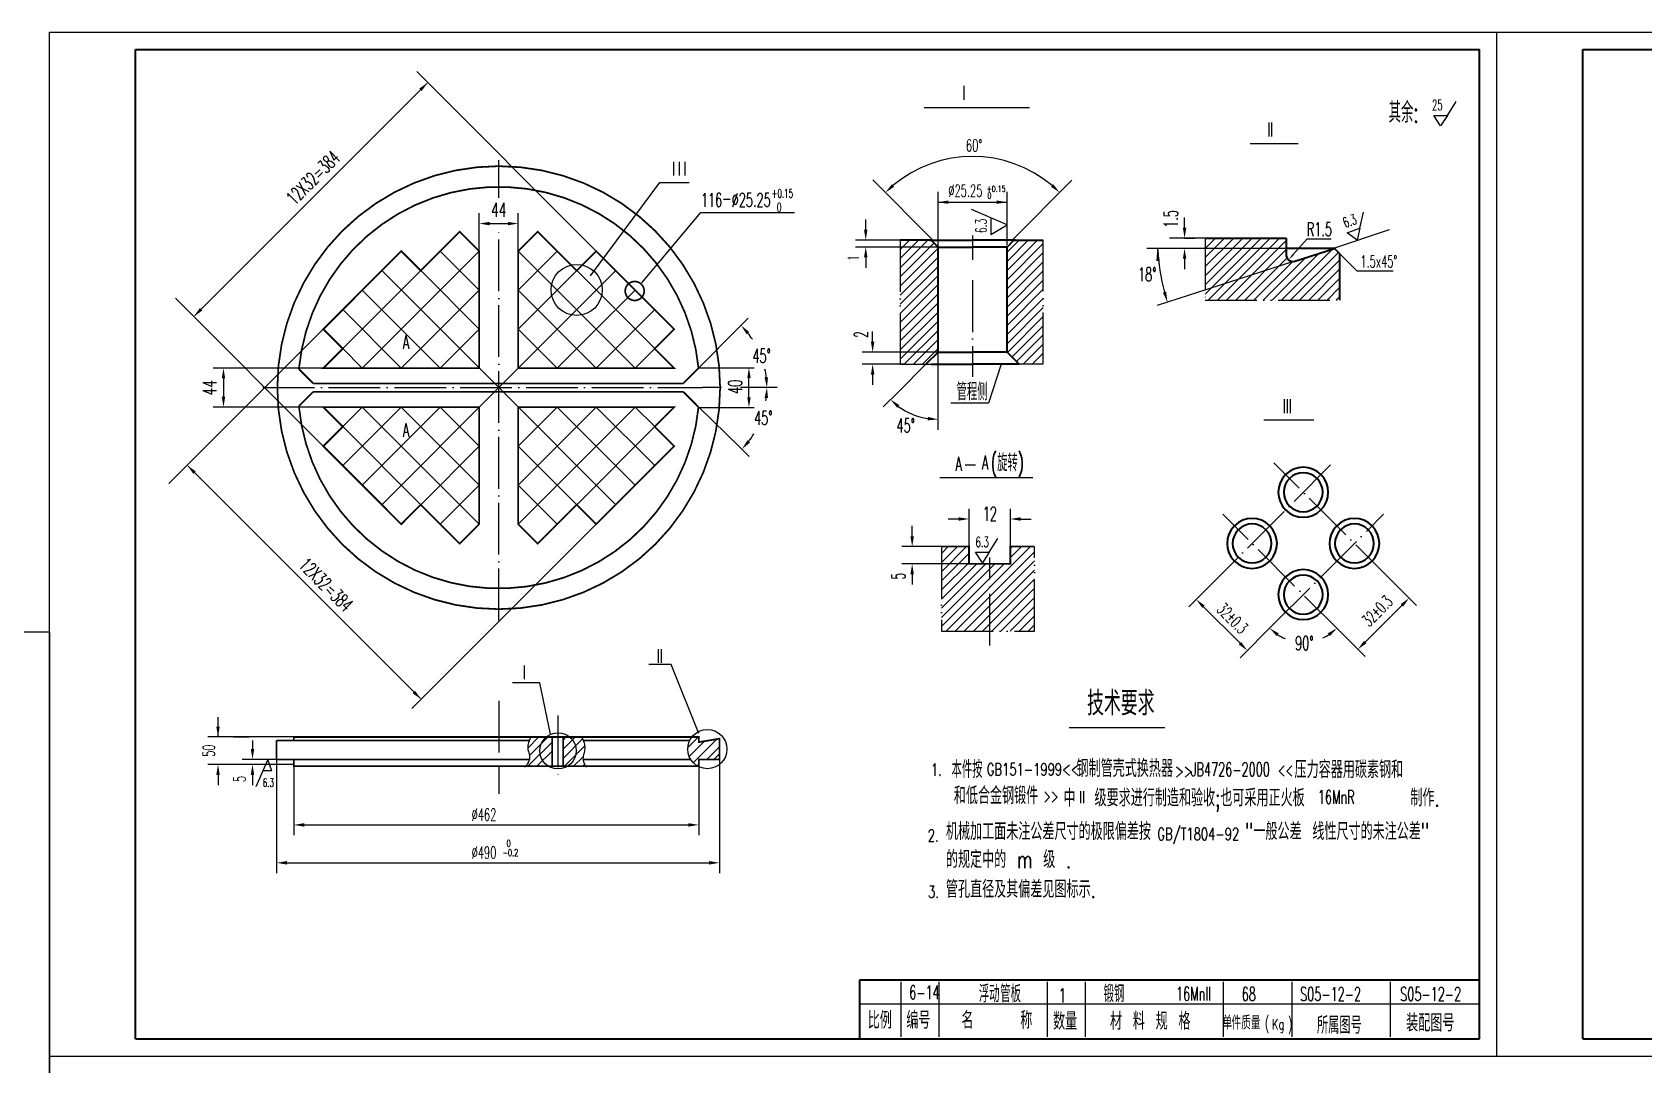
# Model space of a CAD drawing. Extents: x 0 to 2425, y 6 to 1194.
# Drawn here: x 738 to 1205.7, y 300.5 to 600 of the extents above; entities that cross this region are included whole.
import ezdxf
from ezdxf.enums import TextEntityAlignment as Align

# ---------------------------------------------------------------- set-up
doc = ezdxf.new("R2010")
doc.units = 0
doc.header["$MEASUREMENT"] = 0
doc.linetypes.add('SDHS', pattern=[21, 15, -2, 0, -2, 0, -2])
doc.linetypes.add('ZHXS', pattern=[19, 15, -2, 0, -2])
doc.layers.get('0').update_dxf_attribs({"linetype": 'CONTINUOUS'})
for name, color, linetype in [('1', 7, 'ZHXS'), ('2', 7, 'SDHS'), ('4', 7, 'CONTINUOUS'), ('FRAME', 1, 'CONTINUOUS')]:
    doc.layers.add(name, color=color, linetype=linetype)
doc.styles.add('HZ', font='txt', dxfattribs={"width": 0.65, "bigfont": 'hztxt'})
doc.styles.add('HZ1', font='txt', dxfattribs={"width": 0.6, "bigfont": 'hztxt'})

# ---------------------------------------------------------------- blocks, each defined once
blk = doc.blocks.new('C4Z')
for p, q in [((2.5, 3), (5, 7)), ((0.5, 0), (-1.5, 3)), ((-1.5, 3), (2.5, 3)), ((2.5, 3), (0.5, 0))]:
    blk.add_line(p, q)
at = {"style": 'HZ', "width": 0.6}
blk.add_text('6.3', height=3, dxfattribs=at).set_placement((-1.5, 4.5))
blk = doc.blocks.new('*X38')
at = {"color": 0}
for p, q in [((663, 535.72), (670.28, 543)), ((663, 538.37), (667.63, 543)), ((663, 541.02), (664.98, 543)), ((664.34, 518.5), (688.84, 543)), ((683, 539.81), (686.19, 543)), ((683, 542.46), (683.54, 543)), ((663, 533.07), (671, 541.07)), ((663, 530.42), (671, 538.42)), ((663, 519.81), (681.19, 538)), ((663, 522.46), (678.54, 538)), ((663, 525.11), (675.89, 538)), ((663, 527.77), (673.23, 538)), ((666.99, 518.5), (690, 541.51)), ((669.64, 518.5), (690, 538.86)), ((672.3, 518.5), (690, 536.2)), ((674.95, 518.5), (690, 533.55)), ((677.6, 518.5), (690, 530.9)), ((680.25, 518.5), (690, 528.25)), ((682.9, 518.5), (690, 525.6)), ((685.55, 518.5), (690, 522.95)), ((688.21, 518.5), (690, 520.29))]:
    blk.add_line(p, q, dxfattribs=at)
blk = doc.blocks.new('D')
at = {"style": 'HZ'}
for s, height, width, p in [('单  ', 4, 0.7, (2.95, 4.05)), ('件质量', 4, 0.7, (5.59, 4.05)), ('(', 3.5, 0.6, (15.27, 4.16)), ('Kg', 3, 0.7, (17.36, 4.1)), (')', 3.5, 0.6, (22, 3.89))]:
    blk.add_text(s, height=height, dxfattribs=dict(at, width=width)).set_placement(p)
blk = doc.blocks.new('B')
at = {"style": 'HZ1', "width": 0.65}
blk.add_text('所属图号', height=5, dxfattribs=at).set_placement((-21.16, 1))
blk = doc.blocks.new('*X30')
at = {"color": 0}
for p, q in [((356.5, 483.78), (372.72, 500)), ((356.5, 486.43), (370.07, 500)), ((356.5, 489.08), (367.42, 500)), ((356.5, 491.73), (364.77, 500)), ((356.5, 494.39), (362.11, 500)), ((356.5, 497.04), (359.46, 500)), ((356.5, 499.69), (356.81, 500)), ((357.37, 482), (375.37, 500)), ((360.02, 482), (378.02, 500)), ((362.68, 482), (380, 499.32)), ((365.33, 482), (380, 496.67)), ((378.59, 482), (393.39, 496.81)), ((381.24, 482), (395.12, 495.88)), ((367.98, 482), (380.06, 494.08)), ((370.63, 482), (381.69, 493.06)), ((373.28, 482), (385.59, 494.31)), ((375.93, 482), (389.49, 495.56)), ((383.89, 482), (395.5, 493.61)), ((386.54, 482), (395.5, 490.96)), ((389.19, 482), (395.5, 488.31)), ((391.84, 482), (395.5, 485.66)), ((394.5, 482), (395.5, 483))]:
    blk.add_line(p, q, dxfattribs=at)

msp = doc.modelspace()

# ---------------------------------------------------------------- linework, layer by layer
for p, q in [((743, 600), (1584, 600)), ((743, 6), (743, 600)), ((1163, 303), (1163, 600)), ((785.18165, 517.81115), (852.47812, 585.10761)), ((901.66838, 536.50314), (849.58903, 588.58249)), ((996.88548, 578.20456), (1027.38548, 578.20456)), ((1003.4767, 578.20456), (1017.08837, 578.20456)), ((1146.71843, 572.89808), (1144.71843, 575.89808)), ((1144.71843, 575.89808), (1148.71843, 575.89808)), ((1148.71843, 575.89808), (1146.71843, 572.89808)), ((1148.71843, 575.89808), (1151.21843, 579.89808)), ((1091.41964, 567.77567), (1105.41964, 567.77567)), ((999.38548, 539.70456), (981.91533, 557.17471)), ((1022.38548, 539.70456), (1039.73077, 557.04985)), ((900.03828, 529.34333), (920.16964, 556.40516)), ((920.16964, 556.40516), (928.66964, 556.40516)), ((1000.88548, 537.70456), (1000.88548, 553.70456)), ((1020.88548, 538.20456), (1020.88548, 553.70456)), ((867.72725, 536.50314), (867.72725, 547.5)), ((879.04096, 536.50314), (879.04096, 547.5)), ((914.8758, 527.28613), (932.00466, 547.71471)), ((932.00466, 547.71471), (959.21859, 547.71471)), ((1000.88548, 550.70456), (1020.88548, 550.70456)), ((1020.96051, 544.16765), (1010.56051, 548.56765)), ((870.72725, 544.5), (876.04096, 544.5)), ((979.88548, 542.70456), (979.88548, 545.70456)), ((1016.16051, 546.16765), (1016.16051, 541.36765)), ((1016.16051, 541.36765), (1020.96051, 544.16765)), ((1072.41964, 543.27567), (1072.41964, 546.27567)), ((1115.41964, 537.27567), (1131.91964, 542.77567)), ((989.88548, 539.70456), (976.88548, 539.70456)), ((1078.41964, 540.27567), (1068, 540.27567)), ((1072.41964, 540.27567), (1075.41964, 540.27567)), ((1103.88796, 535.49396), (1107.95768, 540.10062)), ((1107.95768, 540.10062), (1110.95768, 540.10062)), ((1110.95768, 540.10062), (1115, 540.10062)), ((867.72725, 536.50314), (833.78613, 502.56202)), ((867.72725, 525.18943), (856.41354, 536.50314)), ((879.04096, 525.18943), (890.35467, 536.50314)), ((879.04096, 536.50314), (912.98209, 502.56202)), ((1000.88548, 537.70456), (976.88548, 537.70456)), ((979.88548, 534.70456), (979.88548, 531.70456)), ((1069.41964, 537.27567), (1061.5, 537.27567)), ((1103.41964, 533.27567), (1064.41964, 520.77567)), ((1101.91964, 537.27567), (1069.41964, 537.27567)), ((1072.41964, 534.27567), (1072.41964, 531.27567)), ((1102, 537), (1102, 535.56129)), ((1103.79796, 535.49396), (1103.97796, 535.49396)), ((1103.88796, 535.40396), (1103.88796, 535.58396)), ((1104.60955, 533.65644), (1115.91964, 537.27567)), ((1117.41964, 535.77567), (1122.41964, 530.77567)), ((850.75669, 530.84629), (828.12927, 508.21887)), ((873.38411, 496.90516), (839.44298, 530.84629)), ((867.72725, 513.87572), (850.75669, 530.84629)), ((873.38411, 496.90516), (907.32523, 530.84629)), ((879.04096, 513.87572), (896.01152, 530.84629)), ((896.01152, 530.84629), (918.63894, 508.21887)), ((1122.41964, 530.77567), (1132.91964, 530.77567)), ((856.41354, 502.56202), (833.78613, 525.18943)), ((867.72725, 525.18943), (845.09983, 502.56202)), ((879.04096, 525.18943), (901.66838, 502.56202)), ((890.35467, 502.56202), (912.98209, 525.18943)), ((822.47242, 479.9346), (779.58546, 522.82156)), ((845.09983, 502.56202), (828.12927, 519.53258)), ((901.66838, 502.56202), (918.63894, 519.53258)), ((945.81414, 517.0829), (943.07459, 514.32555)), ((822.47242, 513.87572), (777.68111, 469.08442)), ((867.72725, 513.87572), (856.41354, 502.56202)), ((879.04096, 513.87572), (890.35467, 502.56202)), ((943.07459, 514.32555), (931.5, 502.67575)), ((981.89297, 510.20456), (981.89297, 513.20456)), ((833.78613, 502.56202), (828.12927, 508.21887)), ((912.98209, 502.56202), (918.63894, 508.21887)), ((1000.88548, 507.20456), (978.89297, 507.20456)), ((1000.88548, 490.9205), (1000.88548, 507.20456)), ((822.47242, 502.56202), (790.5, 502.56202)), ((931.5, 502.67575), (942.5, 502.67575)), ((942.5, 502.67575), (947.5, 502.67575)), ((991.06257, 503.70456), (978.89297, 503.70456)), ((981.89297, 500.70456), (981.89297, 497.70456)), ((989.34976, 495.71118), (997.37259, 503.70456)), ((989.88548, 503.70456), (998.88548, 503.70456)), ((1019.10547, 503.4775), (1015.53394, 492.36555)), ((1031.38548, 503.70456), (1024.39838, 503.70456)), ((793.5, 499.56202), (793.5, 494.24831)), ((873.38411, 496.90516), (839.44298, 462.96404)), ((873.38411, 496.90516), (907.32523, 462.96404)), ((938, 496.90516), (932.5, 496.90516)), ((954.21034, 496.90516), (943.5, 496.90516)), ((946, 494.13457), (946, 499.67575)), ((822.47242, 491.24831), (790.5, 491.24831)), ((845.09983, 491.24831), (828.12927, 474.27774)), ((833.78613, 491.24831), (828.12927, 485.59145)), ((856.41354, 491.24831), (833.78613, 468.62089)), ((867.72725, 457.30718), (833.78613, 491.24831)), ((867.72725, 468.62089), (845.09983, 491.24831)), ((867.72725, 479.9346), (856.41354, 491.24831)), ((879.04096, 468.62089), (901.66838, 491.24831)), ((879.04096, 457.30718), (912.98209, 491.24831)), ((879.04096, 479.9346), (890.35467, 491.24831)), ((890.35467, 491.24831), (912.98209, 468.62089)), ((901.66838, 491.24831), (918.63894, 474.27774)), ((912.98209, 491.24831), (918.63894, 485.59145)), ((931.5, 491.13457), (942.5, 491.13457)), ((943.27952, 479.69288), (931.51234, 491.14812)), ((942.5, 491.13457), (947.5, 491.13457)), ((984.93899, 491.3166), (989.34976, 495.71118)), ((1015.53394, 492.36555), (1004.61594, 492.36555)), ((1000.88548, 484.69416), (1000.88548, 490.9205)), ((1095.41964, 487.55216), (1109.91964, 487.55216)), ((850.75669, 462.96404), (828.12927, 485.59145)), ((896.01152, 462.96404), (918.63894, 485.59145)), ((867.72725, 479.9346), (850.75669, 462.96404)), ((879.04096, 479.9346), (896.01152, 462.96404)), ((946.10005, 476.94712), (943.27952, 479.69288)), ((783.27731, 474.09483), (850.57377, 406.79836)), ((1008.78253, 474.52657), (1011.77343, 474.52657)), ((867.72725, 468.62089), (856.41354, 457.30718)), ((879.04096, 468.62089), (890.35467, 457.30718)), ((1001.35767, 470.801), (1028.35767, 470.801)), ((1006.85767, 458.801), (1003.85767, 458.801)), ((1009.85767, 450.801), (1009.85767, 461.801)), ((1021.85767, 450.801), (1021.85767, 461.801)), ((1024.85767, 458.801), (1027.85767, 458.801)), ((901.66838, 457.30718), (848.18468, 403.82349)), ((993.35767, 453.801), (993.35767, 456.801)), ((1001.85767, 450.801), (990.35767, 450.801)), ((1009.85767, 445.801), (990.35767, 445.801)), ((993.35767, 442.801), (993.35767, 439.801)), ((1082.82145, 442.5284), (1073.66345, 433.3704)), ((1132.71316, 440.71314), (1139.69622, 433.73008)), ((1077.90609, 433.3704), (1088.5127, 422.7638)), ((1124.84698, 423.12348), (1135.45358, 433.73008)), ((743, 426), (391.8173, 426)), ((743, 426), (743, 6)), ((1098.15706, 428.16552), (1088.5127, 418.52116)), ((1115.7426, 427.98522), (1116.61419, 427.11363)), ((1117.86392, 425.8639), (1124.84698, 418.88084)), ((923.41964, 416.57634), (916.91964, 416.57634)), ((931.41964, 396.57634), (923.41964, 416.57634)), ((885.3328, 411.30068), (877.3328, 411.30068)), ((888.44266, 396.34973), (885.3328, 411.30068)), ((791.91964, 395.57634), (791.91964, 401.30068)), ((1038.96516, 398.34258), (1066.6619, 398.34258)), ((798.91964, 395.57634), (788.91964, 395.57634)), ((796.41964, 395.57634), (800.91964, 395.57634)), ((813.91964, 395.57634), (798.91964, 395.57634)), ((801.91964, 394.57634), (801.91964, 391.57634)), ((808.91964, 389.07634), (798.91964, 389.07634)), ((806.41964, 389.07634), (802.91964, 381.07634)), ((807.52865, 385.74931), (806.41964, 389.07634)), ((808.91964, 389.07634), (808.91964, 356.07634)), ((937.41964, 389.07634), (937.41964, 356.07634)), ((798.91964, 387.57634), (788.91964, 387.57634)), ((791.91964, 384.57634), (791.91964, 381.57634)), ((813.91964, 387.57634), (798.91964, 387.57634)), ((801.91964, 384.57634), (801.91964, 381.57634)), ((807.52865, 385.74931), (804.96407, 385.74931)), ((813.91964, 387.57634), (813.91964, 367.07634)), ((931.41964, 387.57634), (931.41964, 367.07634)), ((816.91964, 370.07634), (928.41964, 370.07634)), ((811.91964, 359.07634), (934.41964, 359.07634)), ((990.07672, 324.53775), (990.07672, 308.59039)), ((1001.07672, 324.53775), (1001.07672, 308.59039)), ((1032.57672, 324.53775), (1032.57672, 308.59039)), ((1043.57672, 324.53775), (1043.57672, 308.59039)), ((1083.57672, 324.53775), (1083.57672, 308.59039)), ((1103.57672, 324.53775), (1103.57672, 308.59039)), ((1132.07672, 324.53775), (1132.07672, 308.59039)), ((1157.91964, 318.03775), (978.07672, 318.03775)), ((743, 303), (1584, 303))]:
    msp.add_line(p, q)
at = {"color": 0}
for p, q in [((989.88548, 536.99893), (992.59111, 539.70456)), ((989.88548, 534.34728), (995.24276, 539.70456)), ((989.88548, 531.69563), (997.89441, 539.70456)), ((989.88548, 539.65058), (989.93946, 539.70456)), ((989.88548, 529.04398), (999.71577, 538.87427)), ((1020.88548, 536.17913), (1024.41092, 539.70456)), ((1020.88548, 533.52748), (1027.06257, 539.70456)), ((1020.88548, 530.87583), (1029.71422, 539.70456)), ((1020.88548, 528.22418), (1031.38548, 538.72418)), ((989.88548, 526.39233), (1000.88548, 537.39233)), ((989.88548, 523.74068), (1000.88548, 534.74068)), ((1020.88548, 525.57253), (1031.38548, 536.07253)), ((1020.88548, 522.92087), (1031.38548, 533.42087)), ((989.88548, 521.08903), (1000.88548, 532.08903)), ((989.88548, 518.43738), (1000.88548, 529.43738)), ((1020.88548, 520.26922), (1031.38548, 530.76922)), ((989.88548, 515.78573), (1000.88548, 526.78573)), ((989.88548, 513.13408), (1000.88548, 524.13408)), ((1020.88548, 517.61757), (1031.38548, 528.11757)), ((1020.88548, 514.96592), (1031.38548, 525.46592)), ((989.88548, 510.48243), (1000.88548, 521.48243)), ((1000.83195, 521.42889), (1000.88548, 521.48243)), ((1020.88548, 512.31427), (1031.38548, 522.81427)), ((1020.88548, 509.66262), (1031.38548, 520.16262)), ((989.88548, 507.83078), (1000.88548, 518.83078)), ((989.88548, 505.17913), (1000.88548, 516.17913)), ((1020.98246, 507.10794), (1031.38548, 517.51097)), ((1022.31072, 505.78456), (1031.38548, 514.85932)), ((991.06257, 503.70456), (1000.88548, 513.52748)), ((993.71422, 503.70456), (1000.88548, 510.87583)), ((1000.7869, 513.42889), (1000.88548, 513.52748)), ((1023.63898, 504.46117), (1031.38548, 512.20767)), ((996.36587, 503.70456), (1000.88548, 508.22418)), ((1025.53402, 503.70456), (1031.38548, 509.55602)), ((1028.18567, 503.70456), (1031.38548, 506.90437)), ((881.82918, 392.37521), (885.03031, 395.57634)), ((881.83361, 387.07634), (888.86954, 394.11228)), ((882.30017, 390.19455), (887.68196, 395.57634)), ((892.09133, 392.03077), (895.63691, 395.57634)), ((892.09133, 394.68242), (892.98526, 395.57634)), ((892.09133, 389.37912), (897.72958, 395.01736)), ((892.44021, 387.07634), (898.31326, 392.94939)), ((928.23375, 392.48948), (931.32061, 395.57634)), ((928.6487, 389.90443), (933.10081, 394.35654)), ((929.8393, 388.09503), (936.70081, 394.95654)), ((884.48526, 387.07634), (888.86954, 391.46063)), ((895.09186, 387.07634), (897.86137, 389.84585)), ((933.82061, 389.07634), (937.41964, 392.67537)), ((935.83712, 389.07634), (937.41964, 390.65886)), ((897.74351, 387.07634), (898.30849, 387.64132)), ((930.83712, 387.07634), (931.41964, 387.65886))]:
    msp.add_line(p, q, dxfattribs=at)
for points, format in [([(1103.88796, 535.40396, 0.5, 0, 0), (1102.55084, 533.96789, 0, 0, 0)], "xyseb"), ([(857.5, 509.1295, 0, 0.5, 0), (853.5, 509.1295, 0, 0, 0), (849, 509.1295, 0, 0, 0), (849, 502.6295, 0, 0, 0)], "xyseb"), ([(857.5, 484.68083, 0, 0.5, 0), (853.5, 484.68083, 0, 0, 0), (849, 484.68083, 0, 0, 0), (849, 491.18083, 0, 0, 0)], "xyseb"), ([(882.8328, 395.80068, 0.070249417), (882.01948, 393.9724, 0.083740549), (881.8328, 392.30068, 0.07384185), (882.1004, 391.00256, -0.080025866), (882.3328, 389.80068, -0.124370369), (882.01343, 388.34642, -0.094592893), (880.8328, 386.80068)], "xyb"), ([(897.3328, 395.80068, -0.060553993), (898.13517, 393.89896, -0.077793871), (898.3328, 392.30068, -0.071584275), (898.04932, 390.699, 0.082424325), (897.8328, 389.30068, 0.092677112), (898.04985, 388.20563, 0.064039469), (898.8328, 386.80068)], "xyb")]:
    msp.add_lwpolyline(points, format=format)
for centre, radius in [((896, 525.25126), 7.41077), ((933.91964, 392.07634), 5.70088), ((890.5828, 391.55068), 5.25463)]:
    msp.add_circle(centre, radius)
for centre, radius, start, end in [((1010.88548, 528.20456), 35.77709, 49.8058058, 130.1941942), ((1125.25964, 540.27567), 60.72656, 182.8308011, 194.9405198), ((925.76666, 496.90516), 25.44368, 33.4460515, 38.4260144), ((925.76666, 496.90516), 25.44368, 6.7595207, 12.0992701), ((925.59853, 496.90516), 25.61181, 351.3747388, 353.2849043), ((1000.88548, 507.20456), 19.5104, 233.7133953, 261.1812607), ((925.59853, 496.90516), 25.61181, 322.484684, 328.4041994), ((1106.85968, 436.86814), 13.79496, 237.48484, 247.6660624), ((1106.85968, 436.86814), 13.79496, 294.3667609, 302.51516)]:
    msp.add_arc(centre, radius, start, end)
for points in [[(851.00324, 582.92563), (850.29614, 583.63274), (852.77101, 585.40051)], [(988.13408, 555.16523), (987.45724, 555.90136), (985.58726, 553.50278)], [(1033.63689, 555.16523), (1034.31373, 555.90136), (1036.18371, 553.50278)], [(1003.88548, 550.20456), (1003.88548, 551.20456), (1000.88548, 550.70456)], [(1017.88548, 550.20456), (1017.88548, 551.20456), (1020.88548, 550.70456)], [(870.72725, 545), (870.72725, 544), (867.72725, 544.5)], [(876.04096, 545), (876.04096, 544), (879.04096, 544.5)], [(980.38548, 542.70456), (979.38548, 542.70456), (979.88548, 539.70456)], [(1072.91964, 543.27567), (1071.91964, 543.27567), (1072.41964, 540.27567)], [(980.38548, 534.70456), (979.38548, 534.70456), (979.88548, 537.70456)], [(1065.22988, 533.74439), (1064.23434, 533.65001), (1064.44898, 536.68381)], [(1072.91964, 534.27567), (1071.91964, 534.27567), (1072.41964, 537.27567)], [(1067.06576, 524.76018), (1066.10623, 524.47857), (1067.43081, 521.74078)], [(787.36363, 519.28602), (786.65653, 519.99313), (784.88876, 517.51826)], [(945.32682, 512.38519), (946.07223, 513.0518), (943.6997, 514.95472)], [(982.39297, 510.20456), (981.39297, 510.20456), (981.89297, 507.20456)], [(793, 499.56202), (794, 499.56202), (793.5, 502.56202)], [(946.5, 499.67575), (945.5, 499.67575), (946, 502.67575)], [(982.39297, 500.70456), (981.39297, 500.70456), (981.89297, 503.70456)], [(950.53434, 499.87047), (951.5326, 499.92942), (951.21034, 496.90516)], [(950.53549, 493.93959), (951.53378, 493.88103), (951.21034, 496.90516)], [(793, 494.24831), (794, 494.24831), (793.5, 491.24831)], [(946.5, 494.13457), (945.5, 494.13457), (946, 491.13457)], [(989.66477, 491.85697), (989.01273, 491.09879), (987.06421, 493.43401)], [(997.93281, 488.42333), (997.85592, 487.42629), (1000.88548, 487.69416)], [(945.53549, 481.63544), (946.29165, 480.98106), (943.95042, 479.03976)], [(784.75218, 471.91285), (785.45929, 472.61995), (782.98441, 474.38772)], [(1006.85767, 458.301), (1006.85767, 459.301), (1009.85767, 458.801)], [(1024.85767, 458.301), (1024.85767, 459.301), (1021.85767, 458.801)], [(993.85767, 453.801), (992.85767, 453.801), (993.35767, 450.801)], [(993.85767, 442.801), (992.85767, 442.801), (993.35767, 445.801)], [(1077.55254, 433.01685), (1078.25965, 433.72395), (1075.78477, 435.49172)], [(1135.80714, 433.37653), (1135.10003, 434.08363), (1137.5749, 435.8514)], [(1099.75759, 425.62545), (1099.13156, 424.84565), (1097.10517, 427.11363)], [(1113.96177, 425.62545), (1114.5878, 424.84565), (1116.61419, 427.11363)], [(1088.15914, 422.41024), (1088.86625, 423.11735), (1090.63402, 420.64248)], [(1125.20054, 422.76992), (1124.49343, 423.47703), (1122.72566, 421.00216)], [(848.39179, 408.27324), (849.0989, 408.98034), (850.86667, 406.50547)], [(792.41964, 398.57634), (791.41964, 398.57634), (791.91964, 395.57634)], [(802.41964, 392.07634), (801.41964, 392.07634), (801.91964, 389.07634)], [(792.41964, 384.57634), (791.41964, 384.57634), (791.91964, 387.57634)], [(802.41964, 384.57634), (801.41964, 384.57634), (801.91964, 387.57634)], [(816.91964, 369.57634), (816.91964, 370.57634), (813.91964, 370.07634)], [(928.41964, 369.57634), (928.41964, 370.57634), (931.41964, 370.07634)], [(811.91964, 358.57634), (811.91964, 359.57634), (808.91964, 359.07634)], [(934.41964, 358.57634), (934.41964, 359.57634), (937.41964, 359.07634)]]:
    msp.add_solid(points)
at = {"layer": '1'}
for p, q in [((873.38411, 552), (873.38411, 562.90516)), ((873.38411, 429.40516), (873.38411, 542)), ((1010.88548, 541.05476), (1010.88548, 533.93759)), ((1010.88548, 528.04752), (1010.88548, 500.02)), ((804.91964, 496.90516), (932.5, 496.90516)), ((1114.78834, 474.49528), (1082.82145, 442.5284)), ((1132.71316, 440.71314), (1098.32363, 475.10267)), ((1117.86392, 425.8639), (1083.47439, 460.25343)), ((1098.15706, 428.16552), (1130.17131, 460.17977)), ((1015.85767, 422.13908), (1015.85767, 447.63908)), ((873.41964, 406.07634), (873.41964, 379.07634)), ((890.56615, 401.80068), (890.56615, 382.80068))]:
    msp.add_line(p, q, dxfattribs=at)
at = {"layer": '2'}
for p, q in [((989.88548, 539.70456), (989.88548, 503.20456)), ((1031.38548, 503.70456), (1031.38548, 539.70456)), ((1031.38548, 539.70456), (1031.38548, 539.70456)), ((1078.41964, 540.27567), (1078.41964, 522.27567)), ((1078.41964, 522.27567), (1117.41964, 522.27567)), ((1001.85767, 450.801), (1001.85767, 426.301)), ((1028.85767, 426.301), (1028.85767, 450.801)), ((1001.85767, 426.301), (1028.85767, 426.301))]:
    msp.add_line(p, q, dxfattribs=at)
at = {"layer": '4', "lineweight": 35}
for p, q in [((998.88548, 539.70456), (989.88548, 539.70456)), ((998.38548, 539.70456), (1010.88548, 539.70456)), ((1000.88548, 537.70456), (998.88548, 539.70456)), ((1023.38548, 539.70456), (1010.88548, 539.70456)), ((1020.88548, 537.70456), (1022.88548, 539.70456)), ((1022.88548, 539.70456), (1031.38548, 539.70456)), ((1000.88548, 507.20456), (1000.88548, 537.70456)), ((1000.88548, 537.70456), (1010.88548, 537.70456)), ((1020.88548, 537.70456), (1010.88548, 537.70456)), ((1020.88548, 507.20456), (1020.88548, 537.70456)), ((1000.88548, 507.20456), (997.37259, 503.70456)), ((1000.88548, 507.20456), (1010.88548, 507.20456)), ((1020.88548, 507.20456), (1010.88548, 507.20456)), ((1020.88548, 507.20456), (1024.39838, 503.70456)), ((998.88548, 503.70456), (1010.88548, 503.70456)), ((1024.39838, 503.70456), (1010.88548, 503.70456))]:
    msp.add_line(p, q, dxfattribs=at)
at = {"layer": 'FRAME', "lineweight": 35}
for p, q in [((768, 595), (1158, 595)), ((768, 308), (768, 595)), ((1158, 308), (1158, 595)), ((1188, 308), (1188, 595)), ((1188, 595), (1579, 595)), ((1078.41964, 540.27567), (1101.91964, 540.27567)), ((1101.91964, 540.27567), (1101.91964, 535.13942)), ((1115.91964, 537.27567), (1101.91964, 537.27567)), ((1104.15982, 533.51252), (1115.91964, 537.27567)), ((1115.91964, 537.27567), (1117.41964, 535.77567)), ((1117.41964, 535.77567), (1117.41964, 522.27567)), ((978.07672, 325.03775), (978.07672, 308)), ((1157.91964, 325.03775), (978.07672, 325.03775)), ((768, 308), (1158, 308)), ((1188, 308), (1579, 308))]:
    msp.add_line(p, q, dxfattribs=at)
at = {"layer": 'FRAME', "lineweight": 35, "const_width": 0.5}
for points in [[(937.63411, 496.90516, 0.99999997), (809.13411, 496.90516, 0.909496017)], [(931.36122, 502.53697, 0.909496017), (815.38372, 502.29203, 1)], [(809.13411, 496.90516, 1), (937.63411, 496.90516, 0.909496017)], [(815.38372, 491.5183, 0.909496017), (931.36122, 491.27335, 0.954734573)]]:
    msp.add_lwpolyline(points, format="xyb", dxfattribs=at)
for points in [[(867.72725, 502.56202), (867.72725, 536.50314), (862.0704, 542.15999), (850.75669, 530.84629), (845.09983, 536.50314), (822.47242, 513.87572), (828.12927, 508.21887), (822.47242, 502.56202)], [(879.04096, 502.56202), (879.04096, 536.50314), (884.69781, 542.15999), (896.01152, 530.84629), (901.66838, 536.50314), (924.29579, 513.87572), (918.63894, 508.21887), (924.29579, 502.56202)], [(867.72725, 491.24831), (867.72725, 457.30718), (862.0704, 451.65033), (850.75669, 462.96404), (845.09983, 457.30718), (822.47242, 479.9346), (828.12927, 485.59145), (822.47242, 491.24831)], [(879.04096, 491.24831), (879.04096, 457.30718), (884.69781, 451.65033), (896.01152, 462.96404), (901.66838, 457.30718), (924.29579, 479.9346), (918.63894, 485.59145), (924.29579, 491.24831)]]:
    msp.add_lwpolyline(points, close=True, dxfattribs=at)
msp.add_lwpolyline([(910.08957, 524.94895, 1), (915.58957, 524.94895, 1)], format="xyb", close=True, dxfattribs=at)
for points in [[(819.54626, 498.1295), (815.38372, 502.29203)], [(926.95374, 498.1295), (931.5, 502.67575)], [(819.54626, 495.68083), (815.38372, 491.5183)], [(819.54626, 498.1295), (873.5, 498.1295)], [(819.54626, 495.68083), (873.5, 495.68083)], [(926.95374, 498.1295), (873.26821, 498.1295)], [(926.95374, 495.68083), (873.26821, 495.68083)], [(926.95374, 495.68083), (931.5, 491.13457)], [(1015.85767, 445.801), (1009.85767, 445.801), (1009.85767, 450.801), (1001.85767, 450.801)], [(1015.85767, 445.801), (1021.85767, 445.801), (1021.85767, 450.801), (1028.85767, 450.801)], [(808.91964, 394.57634), (808.91964, 389.07634)], [(813.91964, 394.57634), (808.91964, 394.57634)], [(866.91964, 395.57634), (813.91964, 395.57634), (813.91964, 394.57634)], [(813.91964, 394.57634), (882.2215, 394.57634)], [(873.91964, 395.57634), (866.41964, 395.57634)], [(866.91964, 395.57634), (873.91964, 395.57634)], [(873.91964, 395.57634), (931.41964, 395.57634), (931.41964, 394.07634), (937.41964, 395.07634), (937.41964, 389.07634), (931.41964, 389.07634), (931.41964, 387.07634), (873.91964, 387.07634)], [(880.91964, 395.57634), (873.91964, 395.57634)], [(888.86954, 395.26393), (888.86954, 387.07634)], [(892.09133, 395.26393), (892.09133, 387.07634)], [(897.91067, 394.57634), (928.79616, 394.57634)], [(808.91964, 389.07634), (813.91964, 389.07634), (813.91964, 387.07634), (873.91964, 387.07634)], [(813.91964, 389.07634), (882.26843, 389.07634)], [(897.84354, 389.07634), (929.07196, 389.07634)]]:
    msp.add_lwpolyline(points, dxfattribs=at)
at = {"layer": 'FRAME', "lineweight": 35}
for centre, radius, start, end in [((1103.88796, 535.49396), 2, 190.210921, 277.8121778), ((1106.85968, 466.56663), 7.25, 45, 225), ((1106.85968, 466.56662), 5.65, 45.0000052, 224.9999948), ((1106.85968, 466.56663), 7.25, 225, 45), ((1106.85968, 466.56663), 5.65, 225.0000052, 44.9999948), ((1092.01044, 451.71738), 7.25, 45, 225), ((1121.70892, 451.71738), 7.25, 45, 225), ((1092.01044, 451.71738), 5.65, 45.0000052, 224.9999948), ((1092.01044, 451.71738), 7.25, 225, 45), ((1092.01044, 451.71738), 5.65, 225.0000052, 44.9999948), ((1121.70892, 451.71738), 5.65, 45.0000052, 224.9999948), ((1121.70892, 451.71738), 7.25, 225, 45), ((1121.70892, 451.71738), 5.65, 225.0000052, 44.9999948), ((1106.85968, 436.86814), 7.25, 45, 225), ((1106.85968, 436.86814), 5.65, 45.0000052, 224.9999948), ((1106.85968, 436.86814), 7.25, 225, 45), ((1106.85968, 436.86814), 5.65, 225.0000052, 44.9999948)]:
    msp.add_arc(centre, radius, start, end, dxfattribs=at)

# ---------------------------------------------------------------- block references
at = {"rotation": 20.0000000000006}
msp.add_blockref('C4Z', (1122, 539.5), dxfattribs=at)
for name, p in [('*X30', (721.91964, 40.27567)), ('*X38', (338.85767, -92.199)), ('C4Z', (1013.24697, 446.13908)), ('D', (1080.45193, 306.65858)), ('B', (1132, 308.5))]:
    msp.add_blockref(name, p)

# ---------------------------------------------------------------- texts
at = {"style": 'HZ'}
for s, height, width, p in [('I', 4, 0.6, (1007.96584, 580.42889)), (' 其余:', 6, 0.6, (1128.41964, 573.77567)), ('25', 3, 0.6, (1144.21843, 577.39808)), ('II', 4, 0.6, (1096.41964, 569.77567)), ('60%%D', 3.5, 0.6, (1008.96584, 565.42889)), ('I', 4, 0.6, (923.66964, 558.40516)), ('I', 4, 0.6, (925.31769, 558.40516)), ('I', 4, 0.6, (926.96574, 558.40516)), ('116－%%C25.25', 4, 0.6, (932.05524, 549.36109)), ('+0.15', 2.5, 0.6, (952.61952, 552.01373)), ('%%C25.25', 3.5, 0.6, (1003.84144, 552.28534)), ('+0.15', 1.8, 0.6, (1015.01735, 553.68149)), ('0', 1.8, 0.6, (1015.20427, 551.72126)), ('0', 2.5, 0.6, (954.11952, 548.01373)), ('R1.5', 4, 0.6, (1107.89744, 540.85558)), ('1.5x45%%D', 3.5, 0.6, (1123.41964, 531.77567)), ('18%%d', 4, 0.6, (1058.91964, 527.77567)), ('A', 4, 0.6, (845.5, 508.1295)), ('45%%D', 4, 0.6, (947, 504.1295)), ('管程侧', 5, 0.6, (1006.25364, 493.23899)), ('III', 4, 0.6, (1100.95471, 489.55216)), ('A', 4, 0.6, (845.5, 482.6295)), ('45%%d', 4, 0.6, (947.5, 486.1295)), ('45%%D', 4, 0.6, (988.83009, 483.92949)), ('A', 4, 0.6, (1013.58462, 473.19753)), ('(旋转)', 5, 0.6, (1016.21062, 472.63908)), ('A', 4, 0.6, (1005.92119, 472.82364)), ('12', 4, 0.6, (1013.85767, 458.301)), ('90%%d', 4, 0.6, (1104.5, 420.77649)), ('I', 4, 0.6, (880.3328, 412.30068)), ('技术要求', 7, 0.7, (1044.11245, 401.84258)), ('本件按       ', 5, 0.6, (1004.78453, 383.69524)), ('钢制管壳式换热器', 5, 0.7, (1041.06373, 383.9643)), ('JB4726-2000', 4, 0.6, (1074.23304, 384.1779)), ('压力容器用碳素钢和', 5, 0.7, (1104.34552, 383.62961)), ('6.3', 2.5, 0.6, (804.91964, 381.07634)), ('1.', 3.5, 0.7, (998.79546, 384.35061)), ('GB151-1999<<', 3.5, 0.7, (1015.0329, 384.44748)), ('>>', 3.5, 0.7, (1069.6962, 383.9643)), ('<<', 3.5, 0.6, (1099.55548, 384.17609)), ('和低合金钢锻件', 5, 0.7, (1005.45047, 376.08565)), ('>>', 3.5, 0.6, (1031.45888, 376.64067)), ('中', 5, 0.7, (1037.26779, 375.35154)), ('II', 3.5, 0.7, (1041.78643, 376.36239)), ('级要求进行制造和验收;也可采用正火板         制作.', 5, 0.7, (1046.28644, 375.43489)), ('16MnR', 4, 0.6, (1111.0859, 376.15582)), ('%%C462', 3.5, 0.6, (865.5, 371.30068)), ('机械加工面未注公差尺寸的极限偏差按', 5, 0.7, (1003.16078, 365.68832)), ('GB/T1804-92', 3.5, 0.7, (1064.54699, 365.68832)), ('"一般公差 线性尺寸的未注公差"', 5, 0.7, (1089.97649, 365.68832)), ('0', 2, 0.6, (875.68174, 363.75302)), ('2.', 3.5, 0.7, (997.90585, 365.24799)), ('%%C490', 3.5, 0.6, (865.5, 360.30068)), ('-0.2', 2, 0.6, (874.5, 361.05152)), ('的规定中的 m 级 .', 5, 0.7, (1003.16078, 357.54402)), ('3.', 3.5, 0.7, (997.98851, 348.90019)), ('管孔直径及其偏差见图标示.', 5, 0.7, (1003.16078, 348.92376)), ('6-14', 4, 0.6, (992.5, 319.5)), ('浮动', 5, 0.6, (1012.71315, 318.59039)), ('管板', 5, 0.6, (1018.91964, 318.59039)), ('锻钢', 5, 0.6, (1048.91964, 318.59039)), ('16MnII', 4, 0.6, (1069.91964, 319.09039)), ('68', 4, 0.6, (1089, 319)), ('S05-12-2', 4, 0.6, (1105.93488, 319)), ('S05-12-2', 4, 0.6, (1134.98345, 319)), ('1', 4, 0.6, (1035.91964, 318.59039)), ('比例', 5, 0.7, (980.47556, 310.92449)), ('编号', 5, 0.7, (991.66627, 310.92449)), ('名    称', 5, 0.7, (1007.66782, 310.92449)), ('数量', 5, 0.7, (1034.25601, 310.64472)), ('材 料 规 格', 5, 0.7, (1050.78303, 310.64472)), ('装配图号', 5, 0.7, (1136.72447, 310.14472))]:
    msp.add_text(s, height=height, dxfattribs=dict(at, width=width)).set_placement(p)
at = {"style": 'HZ', "width": 0.6}
for s, height, rotation, p in [('12X32=384', 4, 45, (814.16298, 549.6209)), ('1.5', 4, 90, (1070.41964, 543.27567)), ('6.3', 3.2, 90, (1014.96051, 541.76765)), ('1', 3.2, 90, (977.88548, 533.70456)), ('2', 4, 90, (980.53223, 511.29584)), ('40', 4, 90, (944, 495.10516)), ('12X32=384', 4, 315, (815.08706, 445.1135)), ('5', 4, 90, (991.35767, 441.201)), ('32%%p0.3', 3.5, 45, (1126, 427.3279)), ('32%%p0.3', 3.5, 315, (1081.5, 432.3279)), ('50', 3.5, 90, (791, 389.80068)), ('5', 3.5, 90, (799.91964, 382.47634))]:
    msp.add_text(s, height=height, rotation=rotation, dxfattribs=at).set_placement(p)
at = {"style": 'HZ1', "width": 0.65}
msp.add_text('44', height=4, dxfattribs=at).set_placement((873.38411, 548.5), align=Align.MIDDLE_CENTER)
msp.add_text('44', height=4, rotation=90, dxfattribs=at).set_placement((789.5, 496.90516), align=Align.MIDDLE_CENTER)
at = {"style": 'HZ', "text_generation_flag": 2, "width": 0.6}
msp.add_text('II', height=4, dxfattribs=at).set_placement((920.91964, 417.07634))

doc.saveas('drawing.dxf')
